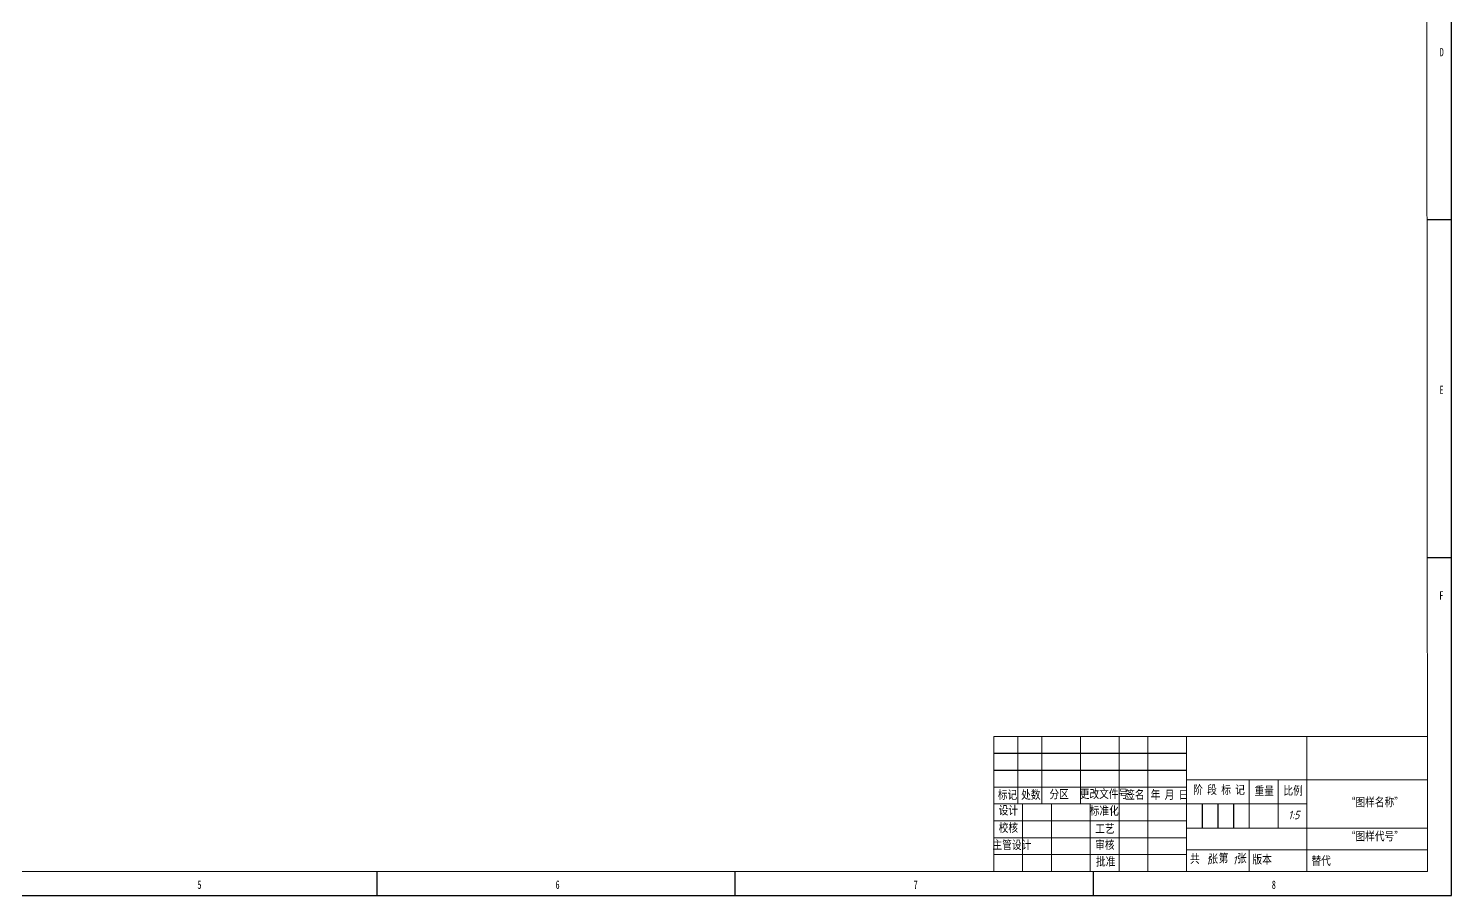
# Model space of a CAD drawing. Header units: millimetres. Extents: x 0 to 1189, y 0 to 841.
# Drawn here: x 598 to 1189, y 0 to 360 of the extents above; entities that cross this region are included whole.
import ezdxf

# ---------------------------------------------------------------- set-up
doc = ezdxf.new("R2010")
doc.units = ezdxf.units.MM
for name, color, linetype in [('10', 7, 'Continuous'), ('5', 7, 'Continuous'), ('9', 7, 'Continuous'), ('SLD-0', 7, 'Continuous')]:
    doc.layers.add(name, color=color, linetype=linetype)
doc.styles.add('SLDTEXTSTYLE0', font='TXT', dxfattribs={"width": 0.7})
doc.styles.get("Standard").update_dxf_attribs({"font": 'gbeitc.shx', "height": 3.5})
doc.styles.add('中文', font='hyswlongfangsong.ttf', dxfattribs={"height": 3.5})

msp = doc.modelspace()

# ---------------------------------------------------------------- linework, layer by layer
at = {"layer": '10', "color": 7}
for p, q in [((1189, 280.333), (1179, 280.333)), ((1189, 140.167), (1179, 140.167)), ((999, 59), (1079, 59)), ((999, 52), (1079, 52)), ((1085.5, 38), (1085.5, 28)), ((1092, 38), (1092, 28)), ((1098.5, 38), (1098.5, 28)), ((743.125, 0), (743.125, 10)), ((891.75, 0), (891.75, 10)), ((1040.375, 0), (1040.375, 10))]:
    msp.add_line(p, q, dxfattribs=at)
at = {"layer": '10', "color": 7, "lineweight": 15}
for p, q in [((999, 66), (999, 10)), ((1009, 66), (1009, 38)), ((1019, 66), (1019, 38)), ((1035, 66), (1035, 38)), ((1051, 66), (1051, 10)), ((1063, 66), (1063, 10)), ((1079, 66), (1079, 10)), ((1129, 66), (1129, 38)), ((1079, 48), (1179, 48)), ((1105, 48), (1105, 28)), ((1117, 48), (1117, 28)), ((999, 45), (1079, 45)), ((999, 38), (1129, 38)), ((1011, 38), (1011, 10)), ((1023, 38), (1023, 10)), ((1039, 38), (1039, 10)), ((1129, 38), (1129, 10)), ((999, 31), (1079, 31)), ((999, 24), (1079, 24)), ((1079, 28), (1179, 28)), ((1079, 18.982), (1179, 18.982)), ((999, 17), (1079, 17))]:
    msp.add_line(p, q, dxfattribs=at)
at = {"layer": '5', "color": 7, "lineweight": 15}
for p, q in [((1179.006, 10), (1178.45, 831.05)), ((999, 66), (1179, 66)), ((0, 10), (1179.006, 10))]:
    msp.add_line(p, q, dxfattribs=at)
at = {"layer": '9', "color": 7}
for p, q in [((1189, 0), (1189, 841)), ((0, 0), (1189, 0))]:
    msp.add_line(p, q, dxfattribs=at)
at = {"layer": 'SLD-0', "lineweight": 15}
msp.add_line((1105, 18.982), (1105, 10), dxfattribs=at)

# ---------------------------------------------------------------- texts
at = {"layer": '10', "char_height": 3.5, "attachment_point": 2, "style": '中文'}
for s, insert in [('“图样名称”', (1157.169, 40.511)), ('校核', (1005.086, 29.855)), ('“图样代号”', (1157.172, 26.366)), ('主管设计', (1006.555, 22.757))]:
    msp.add_mtext(s, dxfattribs=dict(at, insert=insert))
at = {"layer": '10', "char_height": 3.5, "attachment_point": 1}
for insert in [(1087.141, 16.27), (1098.163, 16.393)]:
    msp.add_mtext('1', dxfattribs=dict(at, insert=insert))
at = {"layer": '10', "color": 7, "insert": (1110.41, 16.76), "char_height": 3.5, "attachment_point": 2, "style": '中文'}
msp.add_mtext('版本', dxfattribs=at)
at = {"layer": '9', "color": 7, "char_height": 3.5, "attachment_point": 2}
for s, insert, style in [('D', (1184.944, 351.678), 'SLDTEXTSTYLE0'), ('E', (1184.841, 211.512), 'SLDTEXTSTYLE0'), ('F', (1184.747, 126.262), 'SLDTEXTSTYLE0'), ('标记', (1004.718, 43.563), '中文'), ('处数', (1014.393, 43.563), '中文'), ('分区', (1026.15, 43.807), '中文'), ('更改文件号', (1044.766, 43.93), '中文'), ('签名', (1057.583, 43.593), '中文'), ('年 月 日', (1071.954, 43.563), '中文'), ('阶 段 标 记', (1092.529, 45.643), '中文'), ('重量', (1111.267, 45.154), '中文'), ('比例', (1123.269, 45.276), '中文'), ('设计', (1005.086, 37.076), '中文'), ('标准化', (1044.888, 36.954), '中文'), ('工艺', (1045.133, 29.488), '中文'), ('审核', (1045.133, 22.757), '中文'), ('第  张', (1098.163, 17.249), '中文'), ('批准', (1045.463, 15.856), '中文'), ('共  张', (1086.283, 17.005), '中文'), ('5', (669.387, 6.262), 'SLDTEXTSTYLE0'), ('6', (818.014, 6.262), 'SLDTEXTSTYLE0'), ('7', (966.628, 6.262), 'SLDTEXTSTYLE0'), ('8', (1115.261, 6.262), 'SLDTEXTSTYLE0')]:
    msp.add_mtext(s, dxfattribs=dict(at, insert=insert, style=style))
at = {"layer": 'SLD-0', "insert": (1123.551, 35.158), "char_height": 3.5, "attachment_point": 2}
msp.add_mtext('1:5', dxfattribs=at)
at = {"layer": 'SLD-0', "insert": (1130.851, 16.188), "char_height": 3.5, "attachment_point": 1, "style": '中文'}
msp.add_mtext('替代', dxfattribs=at)

doc.saveas('drawing.dxf')
